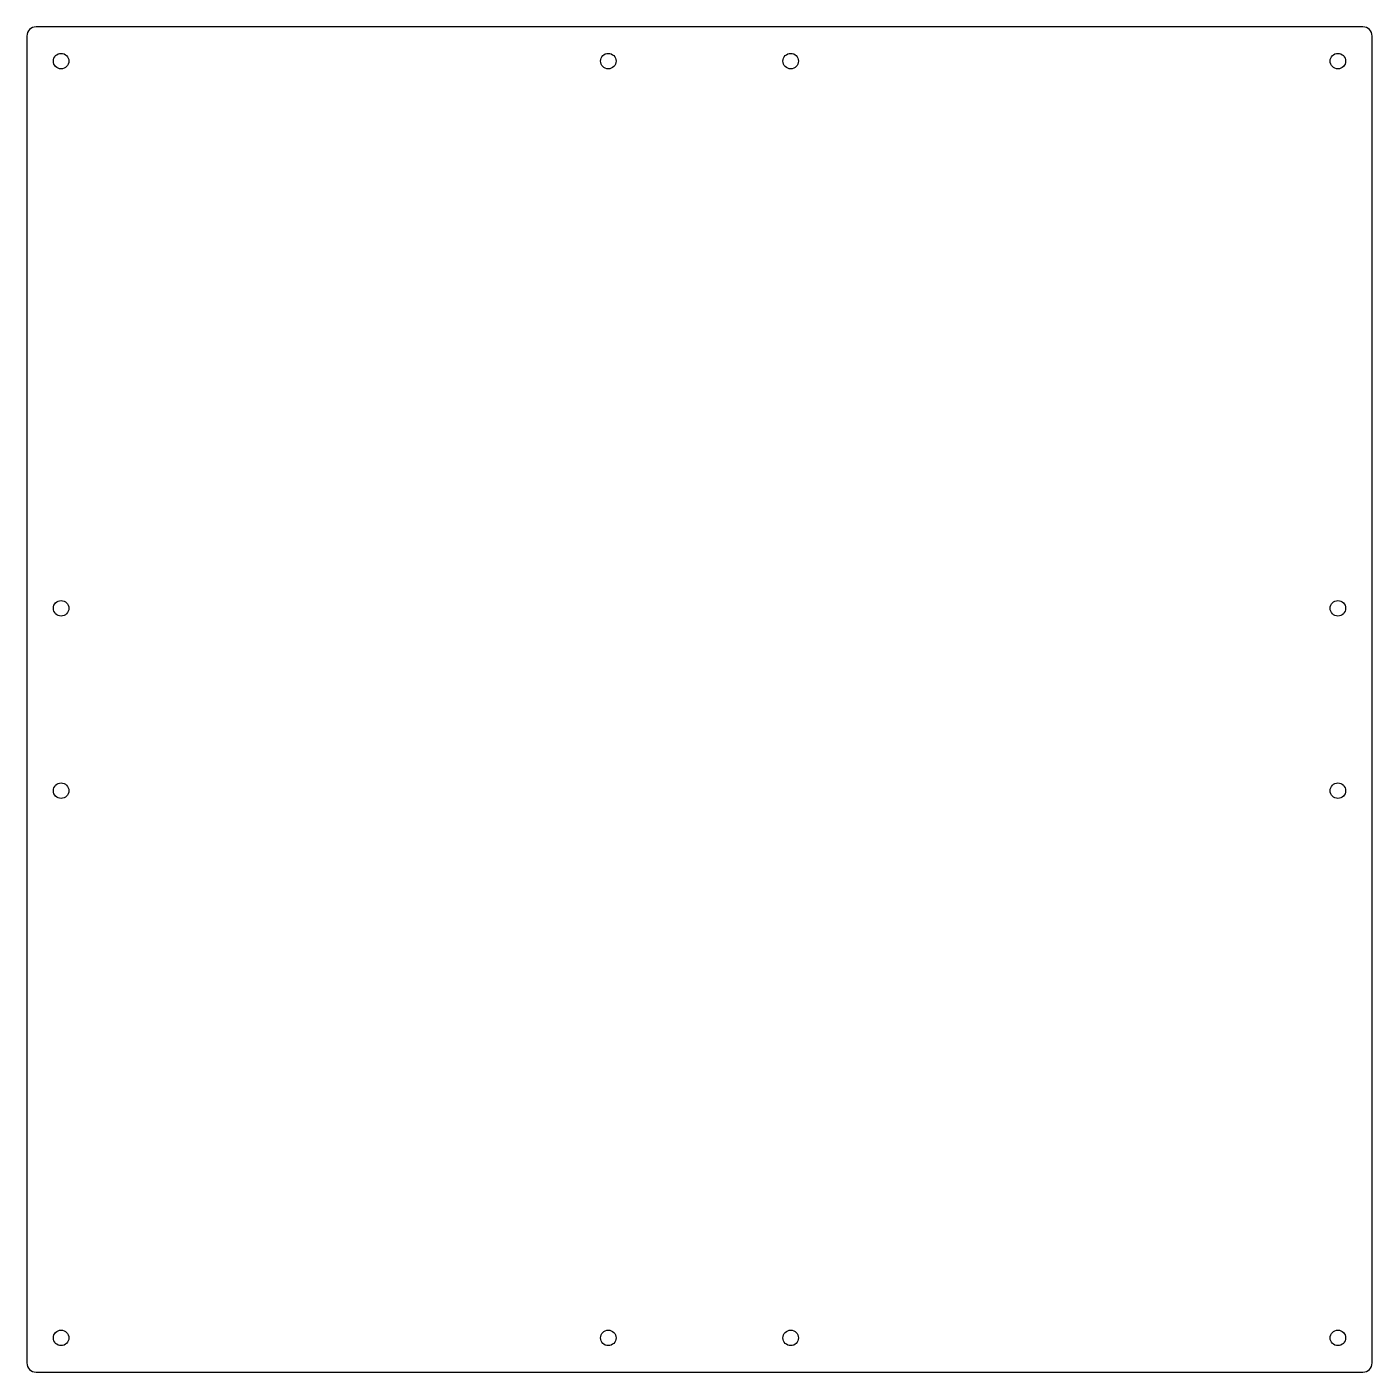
# Model space of a CAD drawing. Header units: millimetres. Extents: x -148 to 148, y -148 to 148.
import ezdxf

# ---------------------------------------------------------------- set-up
doc = ezdxf.new("R2010")
doc.units = ezdxf.units.MM

msp = doc.modelspace()

# ---------------------------------------------------------------- linework, layer by layer
at = {"color": 7, "linetype": 'Continuous', "lineweight": 25}
for p, q in [((-147.5, 145.5), (-147.5, -145.5)), ((145.5, 147.5), (-145.5, 147.5)), ((147.5, -145.5), (147.5, 145.5)), ((-145.5, -147.5), (145.5, -147.5))]:
    msp.add_line(p, q, dxfattribs=at)
for centre in [(-140, 140), (-20, 140), (20, 140), (140, 140), (-140, 20), (140, 20), (-140, -20), (140, -20), (-140, -140), (-20, -140), (20, -140), (140, -140)]:
    msp.add_circle(centre, 1.7, dxfattribs=at)
for centre, start, end in [((-145.5, 145.5), 90, 180), ((145.5, 145.5), 0, 90), ((-145.5, -145.5), 180, 270), ((145.5, -145.5), 270, 0)]:
    msp.add_arc(centre, 2, start, end, dxfattribs=at)

doc.saveas('drawing.dxf')
